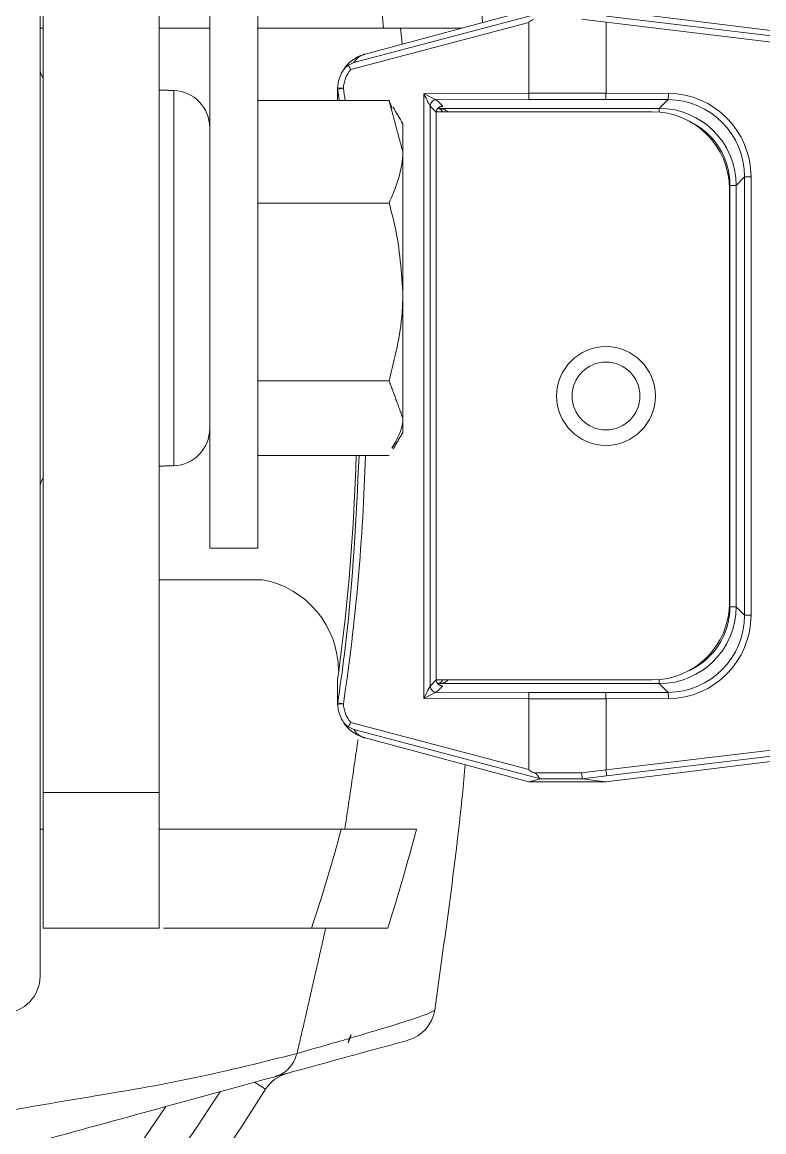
# Model space of a CAD drawing. Extents: x 12.1 to 108.7, y 1 to 80.4.
# Drawn here: x 105.33 to 106.532, y 31.294 to 33.091 of the extents above; entities that cross this region are included whole.
import ezdxf

# ---------------------------------------------------------------- set-up
doc = ezdxf.new("R2010")
doc.units = 0
doc.header["$MEASUREMENT"] = 0
doc.linetypes.add('SLD-Solid', pattern=[0])
doc.layers.add('OBJECT', color=7, linetype='CONTINUOUS')

msp = doc.modelspace()

# ---------------------------------------------------------------- linework, layer by layer
at = {"layer": 'OBJECT', "linetype": 'SLD-Solid', "lineweight": 15}
for p, q in [((105.3641, 40.196), (105.3641, 31.8434)), ((105.5521, 40.196), (105.5521, 31.8434)), ((105.359, 33.8078), (105.359, 32.6769)), ((105.6338, 32.4011), (105.6338, 33.1144)), ((105.7118, 32.4011), (105.7118, 33.1144)), ((105.8674, 33.026), (106.1696, 33.1061)), ((105.8855, 33.0397), (106.151, 33.1109)), ((106.1511, 33.1108), (105.8855, 33.0397)), ((106.276, 33.0914), (106.2368, 33.0962)), ((106.5646, 33.0754), (106.2761, 33.1109)), ((106.2769, 33.1014), (106.6855, 33.0523)), ((106.151, 33.091), (105.8627, 33.0146)), ((106.151, 33.091), (106.151, 32.9764)), ((106.276, 33.0915), (106.276, 33.0914)), ((106.6848, 33.0424), (106.276, 33.0915)), ((106.276, 32.9764), (106.276, 33.0914)), ((105.8855, 33.0397), (105.8855, 33.0397)), ((105.5759, 32.9807), (105.5759, 32.6769)), ((105.9807, 32.9756), (106.151, 32.9764)), ((105.9807, 31.9961), (105.9807, 32.9756)), ((106.151, 32.9764), (106.151, 32.9764)), ((106.151, 32.9764), (106.276, 32.9764)), ((106.276, 32.9764), (106.276, 32.9764)), ((106.276, 32.9764), (106.3771, 32.976)), ((105.7118, 32.9644), (105.9245, 32.9644)), ((105.9912, 32.9557), (105.9911, 32.9558)), ((105.9912, 32.9557), (105.9912, 32.016)), ((106.001, 32.9459), (105.9912, 32.9557)), ((106.1513, 32.9665), (106.001, 32.9658)), ((106.0011, 32.9657), (106.001, 32.9658)), ((106.0011, 32.9657), (106.011, 32.9558)), ((106.0051, 32.9517), (106.0056, 32.9513)), ((106.0056, 32.9513), (106.006, 32.9515)), ((106.0066, 32.9517), (106.3623, 32.9517)), ((106.2757, 32.9665), (106.1513, 32.9665)), ((106.3766, 32.966), (106.2757, 32.9665)), ((106.3623, 32.9517), (106.3766, 32.966)), ((106.3623, 32.9517), (106.3623, 32.9459)), ((106.0009, 32.9366), (106.0009, 32.9366)), ((106.0009, 32.0351), (106.0009, 32.9366)), ((106.351, 32.9464), (106.0013, 32.9464)), ((105.9468, 32.8813), (105.9468, 32.9269)), ((105.9468, 32.6544), (105.9468, 32.8813)), ((106.4768, 32.8271), (106.4868, 32.8271)), ((106.4768, 32.1446), (106.4768, 32.8271)), ((106.5005, 32.8409), (106.4868, 32.8271)), ((106.4868, 32.8271), (106.4868, 32.1446)), ((106.511, 32.8409), (106.5005, 32.8409)), ((106.5005, 32.1309), (106.5005, 32.8409)), ((106.511, 32.8409), (106.511, 32.1309)), ((106.476, 32.1509), (106.476, 32.8214)), ((105.7118, 32.7981), (105.9245, 32.7981)), ((105.359, 32.6769), (105.359, 31.546)), ((105.5759, 32.6769), (105.5759, 32.3731)), ((105.9468, 32.6544), (105.9468, 32.45)), ((105.7118, 32.5106), (105.9245, 32.5106)), ((105.9468, 32.4269), (105.9468, 32.45)), ((105.6338, 32.2394), (105.6338, 32.4011)), ((105.7118, 32.2394), (105.7118, 32.4011)), ((105.7118, 32.3894), (105.9245, 32.3894)), ((105.5521, 32.1879), (105.604, 32.1883)), ((105.604, 32.1883), (105.7195, 32.1883)), ((106.4768, 32.1446), (106.4868, 32.1446)), ((106.5005, 32.1309), (106.4868, 32.1446)), ((106.511, 32.1309), (106.5005, 32.1309)), ((106.0009, 32.0351), (106.0009, 32.0351)), ((105.8411, 32.0272), (105.8411, 32.0274)), ((105.9911, 32.0159), (105.9912, 32.016)), ((106.001, 32.0259), (105.9912, 32.016)), ((106.0011, 32.0259), (106.351, 32.0259)), ((106.0011, 32.0061), (106.011, 32.0159)), ((106.0051, 32.02), (106.0056, 32.0205)), ((106.0056, 32.0205), (106.006, 32.0203)), ((106.0066, 32.0201), (106.3623, 32.0201)), ((106.3623, 32.0201), (106.3623, 32.0264)), ((106.3623, 32.0201), (106.3766, 32.0057)), ((106.001, 32.006), (106.0011, 32.0061)), ((106.1513, 32.0053), (106.001, 32.006)), ((106.2757, 32.0053), (106.1513, 32.0053)), ((106.3766, 32.0057), (106.2757, 32.0053)), ((105.9807, 31.9961), (106.151, 31.9953)), ((106.151, 31.8808), (106.151, 31.9953)), ((106.151, 31.9953), (106.151, 31.9953)), ((106.151, 31.9953), (106.276, 31.9953)), ((106.276, 31.9953), (106.3771, 31.9958)), ((106.276, 31.9953), (106.276, 31.8803)), ((106.276, 31.9953), (106.276, 31.9953)), ((106.151, 31.8808), (105.8627, 31.9572)), ((105.8674, 31.9457), (106.1696, 31.8657)), ((105.8855, 31.9321), (106.1511, 31.8609)), ((105.8855, 31.932), (105.8855, 31.9321)), ((106.151, 31.8609), (105.8855, 31.932)), ((106.6848, 31.9293), (106.276, 31.8803)), ((106.2769, 31.8704), (106.6855, 31.9194)), ((106.5646, 31.8963), (106.2761, 31.8609)), ((106.2368, 31.8755), (106.1593, 31.8755)), ((106.276, 31.8803), (106.2368, 31.8755)), ((106.2368, 31.8755), (106.2374, 31.8655)), ((106.276, 31.8803), (106.276, 31.8803)), ((106.151, 31.8609), (106.276, 31.8609)), ((106.151, 31.8609), (106.151, 31.8609)), ((106.1511, 31.8609), (106.1512, 31.8609)), ((106.1512, 31.8609), (106.1698, 31.8655)), ((106.2756, 31.8609), (106.1512, 31.8609)), ((106.1698, 31.8655), (106.1696, 31.8657)), ((106.1698, 31.8655), (106.2375, 31.8655)), ((106.2374, 31.8655), (106.2769, 31.8704)), ((106.2374, 31.8655), (106.2375, 31.8655)), ((106.2375, 31.8655), (106.2756, 31.8609)), ((106.2756, 31.8609), (106.2761, 31.8609)), ((106.276, 31.8609), (106.2761, 31.8609)), ((105.3641, 31.8434), (105.5521, 31.8434)), ((105.3641, 31.8434), (105.3641, 31.6239)), ((105.5521, 31.8434), (105.5521, 31.6239)), ((105.7066, 31.3741), (105.7245, 31.3628))]:
    msp.add_line(p, q, dxfattribs=at)
at = {"layer": 'OBJECT', "linetype": 'SLD-Solid', "lineweight": 15, "flags": 128}
msp.add_lwpolyline([(105.9459, 33.0559), (105.9452, 33.0619), (105.9428, 33.0819)], dxfattribs=at)
at = {"layer": 'OBJECT', "linetype": 'SLD-Solid', "lineweight": 15}
for radius in [0.08, 0.055]:
    msp.add_circle((106.276, 32.4859), radius, dxfattribs=at)
for centre, radius, start, end in [((105.901, 32.9818), 0.06, 105, 108.0174), ((105.8932, 33.0107), 0.03, 105, 108.0174), ((105.901, 32.9818), 0.06, 108.0174, 149.3657), ((105.8932, 33.0107), 0.03, 108.0174, 149.3085), ((105.8871, 33.0245), 0.015, 101.9901, 108.0141), ((105.389, 33.0173), 0.03, 180, 213.9357), ((105.901, 32.9818), 0.06, 149.3657, 176.9049), ((105.9004, 32.9818), 0.05, 138.9848, 176.9049), ((105.5738, 32.9208), 0.06, 0, 88), ((105.8499, 32.9818), 0.00888, 180.0029, 189.4847), ((105.891, 33.775), 0.7916, 266.3854, 267.07), ((105.8504, 32.9845), 0.00937, 176.9085, 189.2379), ((105.8968, 32.6602), 0.3275, 98.1222, 99.7755), ((106.3194, 32.974), 0.0578, 352.0198, 1.9205), ((106.0012, 32.9557), 0.0101, 90.9982, 179.3576), ((106.0012, 32.9556), 0.0101, 90.5081, 179.4919), ((106.0111, 32.9458), 0.0101, 90.5081, 179.4919), ((106.351, 32.8214), 0.125, 0, 90), ((105.5738, 32.433), 0.06, 272, 0), ((102.501, 32.4859), 3.3716, 352.3396, 358.3604), ((105.389, 32.3365), 0.03, 146.0643, 180), ((105.6924, 32.0407), 0.15, 0, 79.6225), ((106.351, 32.1509), 0.125, 270, 0), ((105.851, 32.0258), 0.01, 170.9914, 180), ((105.8497, 32.0258), 0.00872, 171.0334, 179.9972), ((106.0012, 32.0161), 0.0101, 180.6424, 269.0018), ((106.0012, 32.0161), 0.0101, 180.5081, 269.4919), ((106.0111, 32.026), 0.0101, 180.5081, 269.4919), ((106.3194, 31.9977), 0.0578, 358.0795, 7.9802), ((105.8499, 31.99), 0.00888, 170.5153, 179.9971), ((105.8504, 31.9872), 0.00937, 170.7621, 183.0915), ((105.891, 31.1967), 0.7916, 92.93, 93.6146), ((105.901, 31.99), 0.06, 183.0951, 210.6343), ((105.8968, 32.3115), 0.3275, 260.2245, 261.8778), ((105.9004, 31.99), 0.05, 183.0951, 221.0152), ((105.901, 31.99), 0.06, 212.7683, 251.9826), ((105.8932, 31.961), 0.03, 210.6915, 251.9826), ((105.901, 31.99), 0.06, 251.9826, 255), ((105.8871, 31.9472), 0.015, 251.9859, 258.0099), ((105.8932, 31.961), 0.03, 251.9826, 255), ((102.5868, 32.6769), 3.3804, 341.8502, 344.6823), ((102.5868, 32.6769), 3.4979, 342.4798, 345.2087), ((105.299, 31.546), 0.06, 272, 0), ((105.9391, 31.5), 0.06, 285.3093, 351.476), ((102.5868, 32.6769), 3.498, 339.2708, 339.4806), ((105.7752, 31.3307), 0.06, 105.3093, 147.6669), ((102.4503, 33.4353), 3.875, 294.5425, 327.6669), ((102.4503, 33.4353), 3.815, 295.1336, 327.0237), ((102.4503, 33.4353), 3.755, 296.1259, 325.9861)]:
    msp.add_arc(centre, radius, start, end, dxfattribs=at)
for centre, major_axis, ratio, start_param, end_param in [((106.3355, 33.1397), (-0.1845, -0.0489), 0.05238, 5.968636, 6.269306), ((102.51, 32.4859), (3.3775, 0), 0.999996, 0.142163, 0.148166), ((105.9812, 32.9756), (0.0199, -0.0099), 0.010836, 4.690585, 6.174243), ((105.9812, 32.9756), (-0.01, 0.0199), 0.021745, 1.559882, 3.043541), ((106.1513, 32.9764), (-0.00002, 0.01), 0.027111, 1.570732, 3.054262), ((106.2757, 32.9764), (0.00002, 0.01), 0.026383, 3.22892, 4.71245), ((106.3761, 32.8405), (0.0387, 0.1299), 0.994537, 5.003442, 6.566642), ((106.0048, 32.9462), (0.0117, -0.004), 0.411517, 1.643899, 1.84755), ((106.3614, 32.8263), (0.089, 0.089), 0.993631, 5.501585, 7.064785), ((106.3756, 32.8405), (0.0407, 0.1188), 0.993756, 5.043826, 6.607026), ((106.0031, 32.9366), (0, 0.025), 0.087489, 1.192863, 1.570796), ((106.3614, 32.8263), (0.0819, 0.0819), 0.992433, 5.501585, 6.604377), ((102.51, 32.4859), (3.3775, 0), 0.999996, 6.135019, 6.254619), ((106.3614, 32.1455), (0.089, -0.089), 0.993631, 5.501585, 7.064785), ((106.3614, 32.1455), (0.0819, -0.0819), 0.992433, 5.895703, 7.064785), ((106.3756, 32.1313), (-0.0407, 0.1188), 0.993756, 2.817752, 4.380952), ((106.3761, 32.1313), (-0.0387, 0.1299), 0.994537, 2.858136, 4.421336), ((106.0031, 32.0351), (0, 0.025), 0.087489, 1.570796, 1.94873), ((105.9812, 31.9961), (0.01, 0.0199), 0.021745, 0.098052, 1.58171), ((106.0048, 32.0256), (0.0117, 0.004), 0.411517, 4.437237, 4.639287), ((105.9812, 31.9961), (0.0199, 0.0099), 0.010836, 0.108942, 1.592601), ((106.1513, 31.9953), (0.00002, 0.01), 0.027111, 0.087331, 1.570861), ((106.2757, 31.9953), (-0.00002, 0.01), 0.026383, 4.712328, 6.195858), ((106.3355, 31.832), (-0.1845, 0.0489), 0.05238, 0.013879, 0.314549), ((106.2757, 31.8803), (-0.00121, 0.00993), 0.026195, 3.193989, 4.706071)]:
    msp.add_ellipse(centre, major_axis=major_axis, ratio=ratio, start_param=start_param, end_param=end_param, dxfattribs=at)
for points, knots in [([(105.9984, 33.8627), (106.0111, 33.7719), (106.0342, 33.6069), (106.0602, 33.3483), (106.0708, 33.1766), (106.076, 33.0908)], [0, 0, 0, 0, 0.3793076, 0.6897269, 1, 1, 1, 1]), ([(105.9156, 33.0819), (105.9069, 33.1738), (105.8914, 33.3383), (105.8646, 33.499), (105.8528, 33.5699)], [0, 0, 0, 0, 0.558806, 1, 1, 1, 1]), ([(105.9428, 33.0819), (105.9677, 33.0819), (106.0084, 33.0819), (106.0332, 33.0819), (106.0429, 33.0819)], [0, 0, 0, 0, 0.610018, 1, 1, 1, 1]), ([(105.8586, 33.0218), (105.8561, 33.0199), (105.8526, 33.0172), (105.8501, 33.0136), (105.8494, 33.0124), (105.8494, 33.0123)], [0, 0, 0, 0, 0.696361, 0.978817, 1, 1, 1, 1]), ([(105.8674, 33.026), (105.8674, 33.026), (105.8643, 33.0251), (105.8614, 33.0234), (105.8586, 33.0218)], [0, 0, 0, 0, 0.019973, 1, 1, 1, 1]), ([(105.8627, 33.0146), (105.8627, 33.0146), (105.8623, 33.0152), (105.8614, 33.0167), (105.86, 33.0191), (105.859, 33.0209), (105.8587, 33.0216), (105.8586, 33.0218)], [0, 0, 0, 0, 0.017181, 0.202287, 0.556603, 0.898381, 1, 1, 1, 1]), ([(105.8411, 32.9803), (105.8411, 32.9781), (105.8411, 32.9729), (105.8411, 32.9675), (105.8411, 32.9644)], [0, 0, 0, 0, 0.433128, 1, 1, 1, 1]), ([(106.0013, 32.9463), (106.0013, 32.9469), (106.0013, 32.9485), (106.0024, 32.9509), (106.004, 32.9528), (106.0056, 32.954), (106.0067, 32.9545), (106.0072, 32.9547), (106.0073, 32.9547), (106.0073, 32.9547)], [0, 0, 0, 0, 0.1270144, 0.3490041, 0.5311655, 0.6827466, 0.8013578, 0.9054707, 1, 1, 1, 1]), ([(106.0051, 32.9517), (106.0056, 32.9517), (106.006, 32.9517), (106.0066, 32.9517), (106.0066, 32.9517)], [0, 0, 0, 0, 0.91349, 1, 1, 1, 1]), ([(106.0106, 32.9464), (106.0105, 32.9467), (106.0101, 32.9481), (106.0084, 32.95), (106.0069, 32.9509), (106.006, 32.9515)], [0, 0, 0, 0, 0.097034, 0.434769, 1, 1, 1, 1]), ([(106.0066, 32.9517), (106.008, 32.9515), (106.0112, 32.951), (106.0155, 32.9493), (106.0184, 32.9476), (106.0192, 32.9467), (106.0193, 32.9464)], [0, 0, 0, 0, 0.316855, 0.768755, 0.940408, 1, 1, 1, 1]), ([(106.011, 32.9558), (106.011, 32.9556), (106.011, 32.9551), (106.0085, 32.9547), (106.0073, 32.9546)], [0, 0, 0, 0, 0.522641, 1, 1, 1, 1]), ([(106.0009, 32.9366), (106.0009, 32.9395), (106.0009, 32.9429), (106.0011, 32.9457), (106.0011, 32.9461)], [0, 0, 0, 0, 0.835435, 1, 1, 1, 1]), ([(105.9468, 32.8813), (105.9468, 32.8793), (105.9465, 32.8512), (105.9351, 32.8237), (105.9245, 32.7981)], [0, 0, 0, 0, 0.0702136, 1, 1, 1, 1]), ([(105.9245, 32.7981), (105.9273, 32.7882), (105.9404, 32.7414), (105.944, 32.6928), (105.9468, 32.6544)], [0, 0, 0, 0, 0.211001, 1, 1, 1, 1]), ([(105.9468, 32.6544), (105.9466, 32.6431), (105.9455, 32.5945), (105.9336, 32.547), (105.9245, 32.5106)], [0, 0, 0, 0, 0.2318493, 1, 1, 1, 1]), ([(105.9468, 32.45), (105.9468, 32.4486), (105.9466, 32.4321), (105.9375, 32.416), (105.9292, 32.4014)], [0, 0, 0, 0, 0.087482, 1, 1, 1, 1]), ([(105.8412, 31.9887), (105.8422, 31.9953), (105.847, 32.0283), (105.8647, 32.1613), (105.871, 32.2887), (105.8759, 32.3894)], [0, 0, 0, 0, 0.049713, 0.248578, 1, 1, 1, 1]), ([(105.8411, 32.0272), (105.8414, 32.0289), (105.8418, 32.0319), (105.8423, 32.0351), (105.8424, 32.0364)], [0, 0, 0, 0, 0.564668, 1, 1, 1, 1]), ([(106.0011, 32.0256), (106.0011, 32.0264), (106.0009, 32.0293), (106.0009, 32.0327), (106.0009, 32.0351)], [0, 0, 0, 0, 0.296132, 1, 1, 1, 1]), ([(105.8411, 31.9914), (105.8411, 31.9937), (105.8411, 32.0052), (105.8411, 32.0174), (105.8411, 32.0272)], [0, 0, 0, 0, 0.194244, 1, 1, 1, 1]), ([(106.0072, 32.017), (106.0072, 32.017), (106.0073, 32.017), (106.0066, 32.0173), (106.0053, 32.0179), (106.0034, 32.0194), (106.0018, 32.022), (106.0009, 32.0246), (106.0011, 32.0259), (106.0012, 32.0262)], [0, 0, 0, 0, 0.086963, 0.202812, 0.323615, 0.496536, 0.716042, 0.955338, 1, 1, 1, 1]), ([(106.0051, 32.02), (106.0056, 32.02), (106.006, 32.02), (106.0066, 32.0201), (106.0066, 32.0201)], [0, 0, 0, 0, 0.91349, 1, 1, 1, 1]), ([(106.0108, 32.0259), (106.0106, 32.0254), (106.0102, 32.0238), (106.0084, 32.0217), (106.0069, 32.0208), (106.006, 32.0203)], [0, 0, 0, 0, 0.1478826, 0.4665985, 1, 1, 1, 1]), ([(106.0066, 32.0201), (106.008, 32.0203), (106.0112, 32.0207), (106.0156, 32.0224), (106.0186, 32.0243), (106.0195, 32.0254), (106.0198, 32.0259)], [0, 0, 0, 0, 0.302679, 0.73436, 0.898334, 1, 1, 1, 1]), ([(106.011, 32.0159), (106.011, 32.0162), (106.011, 32.0166), (106.0084, 32.017), (106.0072, 32.0172)], [0, 0, 0, 0, 0.52125, 1, 1, 1, 1]), ([(105.8494, 31.9594), (105.8494, 31.9593), (105.851, 31.9566), (105.8539, 31.9531), (105.8575, 31.9506), (105.8586, 31.9499)], [0, 0, 0, 0, 0.0211818, 0.7171204, 1, 1, 1, 1]), ([(105.8627, 31.9572), (105.8627, 31.9571), (105.8623, 31.9566), (105.8614, 31.955), (105.86, 31.9527), (105.859, 31.9509), (105.8587, 31.9501), (105.8586, 31.9499)], [0, 0, 0, 0, 0.017181, 0.202287, 0.556603, 0.898381, 1, 1, 1, 1]), ([(105.8586, 31.9499), (105.8614, 31.9483), (105.8643, 31.9467), (105.8674, 31.9457), (105.8674, 31.9457)], [0, 0, 0, 0, 0.980027, 1, 1, 1, 1]), ([(106.0478, 31.8885), (106.0477, 31.8871), (106.0415, 31.8153), (106.0253, 31.6819), (106.0074, 31.5548), (105.9984, 31.4911)], [0, 0, 0, 0, 0.009872, 0.50333, 1, 1, 1, 1]), ([(106.1593, 31.8755), (106.1608, 31.8747), (106.1634, 31.8734), (106.1659, 31.8703), (106.1675, 31.8678), (106.1686, 31.8662), (106.1693, 31.8658), (106.1696, 31.8657)], [0, 0, 0, 0, 0.281503, 0.477149, 0.672463, 0.878462, 1, 1, 1, 1]), ([(105.8471, 31.7839), (105.8722, 31.7839), (105.9228, 31.7839), (105.9534, 31.7839), (105.9688, 31.7839)], [0, 0, 0, 0, 0.49732, 1, 1, 1, 1]), ([(105.9224, 31.6239), (105.907, 31.6239), (105.876, 31.6239), (105.8248, 31.6239), (105.799, 31.6239)], [0, 0, 0, 0, 0.497243, 1, 1, 1, 1]), ([(105.8611, 31.4455), (105.8797, 31.451), (105.917, 31.462), (105.9607, 31.4756), (105.9923, 31.4865), (105.9964, 31.4896), (105.9984, 31.4911)], [0, 0, 0, 0, 0.205314, 0.412144, 0.70462, 1, 1, 1, 1]), ([(105.9549, 31.4421), (105.9536, 31.4418), (105.951, 31.4411), (105.9277, 31.4347), (105.8863, 31.4234), (105.8259, 31.4068), (105.768, 31.391), (105.7397, 31.3832)], [0, 0, 0, 0, 0.1970597, 0.3953166, 0.5983089, 0.8034543, 1, 1, 1, 1]), ([(105.7754, 31.4208), (105.8049, 31.4293), (105.8351, 31.4379), (105.8599, 31.4451), (105.8605, 31.4453)], [0, 0, 0, 0, 0.976244, 1, 1, 1, 1]), ([(105.8584, 31.4388), (105.8585, 31.4394), (105.8587, 31.4406), (105.8595, 31.4429), (105.8601, 31.4444), (105.8604, 31.4452), (105.8605, 31.4453)], [0, 0, 0, 0, 0.324532, 0.65174, 0.939499, 1, 1, 1, 1]), ([(104.7166, 31.178), (104.7833, 31.1997), (104.9147, 31.2426), (105.0978, 31.2889), (105.2706, 31.3225), (105.4408, 31.3506), (105.6068, 31.3785), (105.7197, 31.4068), (105.7754, 31.4208)], [0, 0, 0, 0, 0.166316, 0.327725, 0.500562, 0.66248, 0.833467, 1, 1, 1, 1]), ([(105.7397, 31.3832), (105.6776, 31.3662), (105.5543, 31.3325), (105.3459, 31.2754), (105.1283, 31.2159), (104.9073, 31.1554), (104.7637, 31.116), (104.6934, 31.0968)], [0, 0, 0, 0, 0.19647, 0.390239, 0.594002, 0.801616, 1, 1, 1, 1])]:
    msp.add_open_spline(points, degree=3, knots=knots, dxfattribs=at)
for points, degree in [([(105.359, 33.0819), (105.3641, 33.0819)], 1), ([(105.5521, 33.0819), (105.6338, 33.0819)], 1), ([(105.7118, 33.0819), (105.9428, 33.0819)], 1), ([(105.5759, 32.9807), (105.5521, 32.9816)], 1), ([(105.841, 32.9818), (105.8411, 32.985)], 1), ([(105.8412, 32.983), (105.8411, 32.9803)], 1), ([(105.8437, 32.9644), (105.8412, 32.983)], 1), ([(105.9245, 32.9644), (105.9468, 32.8813)], 1), ([(105.9292, 32.9524), (105.9245, 32.9644)], 1), ([(105.9468, 32.9269), (105.9313, 32.9537)], 1), ([(106.006, 32.9515), (106.0051, 32.9517)], 1), ([(106.0009, 32.0351), (106.0009, 32.9366)], 1), ([(105.9245, 32.5106), (105.9468, 32.45)], 1), ([(105.9313, 32.4001), (105.9468, 32.4269)], 1), ([(105.5521, 32.3722), (105.5759, 32.3731)], 1), ([(105.6338, 32.2394), (105.7118, 32.2394)], 1), ([(105.841, 32.0258), (105.841, 31.99)], 1), ([(106.006, 32.0203), (106.0051, 32.02)], 1), ([(105.841, 31.99), (105.8411, 31.9867)], 1), ([(105.8412, 31.9887), (105.8411, 31.9914)], 1), ([(105.8528, 31.7839), (105.8742, 31.9294)], 1), ([(106.1511, 31.8609), (106.151, 31.8609)], 1), ([(105.359, 31.7839), (105.3641, 31.7839)], 1), ([(105.5518, 31.7839), (105.8471, 31.7839)], 1), ([(105.3641, 31.6239), (105.5521, 31.6239)], 1), ([(105.799, 31.6239), (105.559, 31.6239)], 1), ([(105.7754, 31.4208), (105.8219, 31.6239)], 1), ([(105.8611, 31.4455), (105.8584, 31.4388)], 1), ([(105.8605, 31.4453), (105.8629, 31.4508)], 1), ([(105.8629, 31.4508), (105.8611, 31.4455)], 1), ([(105.7397, 31.3832), (105.7439, 31.3847), (105.7521, 31.3877), (105.7624, 31.3964), (105.7708, 31.4074), (105.7738, 31.4163), (105.7754, 31.4208)], 3)]:
    msp.add_open_spline(points, degree=degree, dxfattribs=at)

doc.saveas('drawing.dxf')
